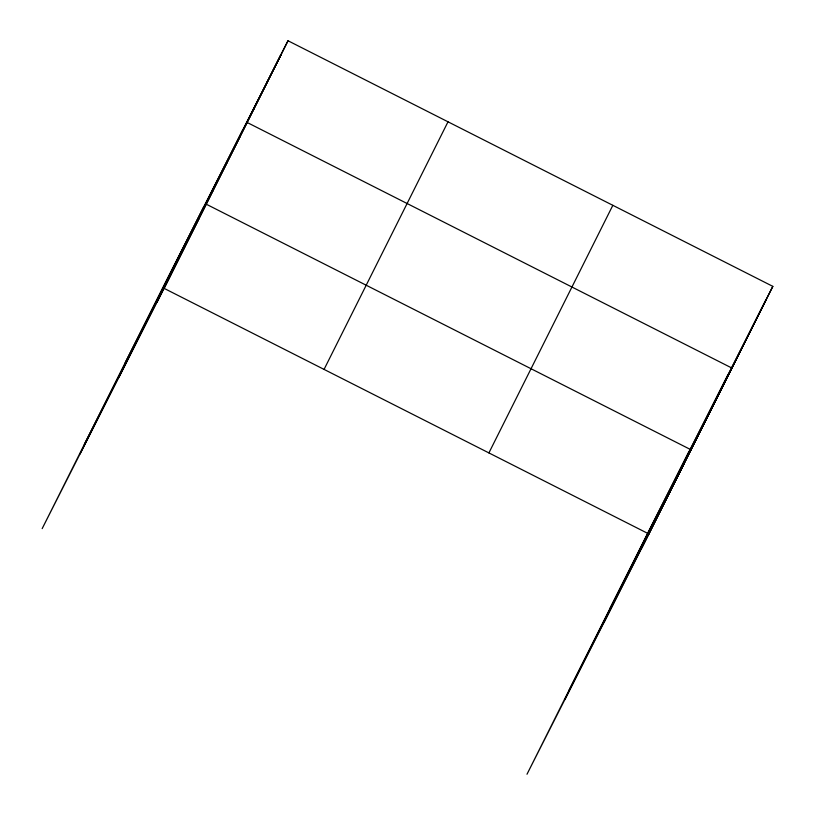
<?xml version="1.0" encoding="UTF-8"?>
<svg xmlns="http://www.w3.org/2000/svg" width="815" height="815" viewBox="0 0 815 815"><rect width="100%" height="100%" fill="white"/><g stroke="black" fill="none" stroke-linecap="round" stroke-linejoin="round"><path stroke-width="1.22" d="M80.043 453.975L203.984 206.378M119.061 377.06L243.002 129.463M156.938 302.406L280.88 54.809M288.011 40.75L164.07 288.347L648.893 533.968L526.989 774.25L650.93 526.653L772.834 286.371L288.011 40.75L166.107 281.032L42.166 528.629L171.089 274.319M324.064 369.399L448.005 121.802M488.898 452.916L612.839 205.319M564.866 699.596L688.807 451.999M603.884 622.68L727.826 375.083M641.762 548.026L765.703 300.429M648.893 533.968L772.834 286.371M267.238 82.05L281.195 54.371M253.608 109.281L267.565 81.602M125.204 362.736L253.923 108.843M226.346 163.754L240.293 136.074M212.705 190.985L226.662 163.306M84.302 444.45L213.031 190.547M185.025 246.283L199.186 218.196M170.987 274.349L185.137 246.252M752.062 327.671L766.019 299.991M738.431 354.902L752.388 327.223M610.028 608.357L738.747 354.464M711.169 409.375L725.116 381.695M697.528 436.606L711.485 408.926M569.135 690.071L697.854 436.168M669.849 491.903L684.009 463.817M648.781 533.998L669.961 491.873M247.108 122.454L731.931 368.074M206.205 204.168L691.028 449.788"/></g></svg>
